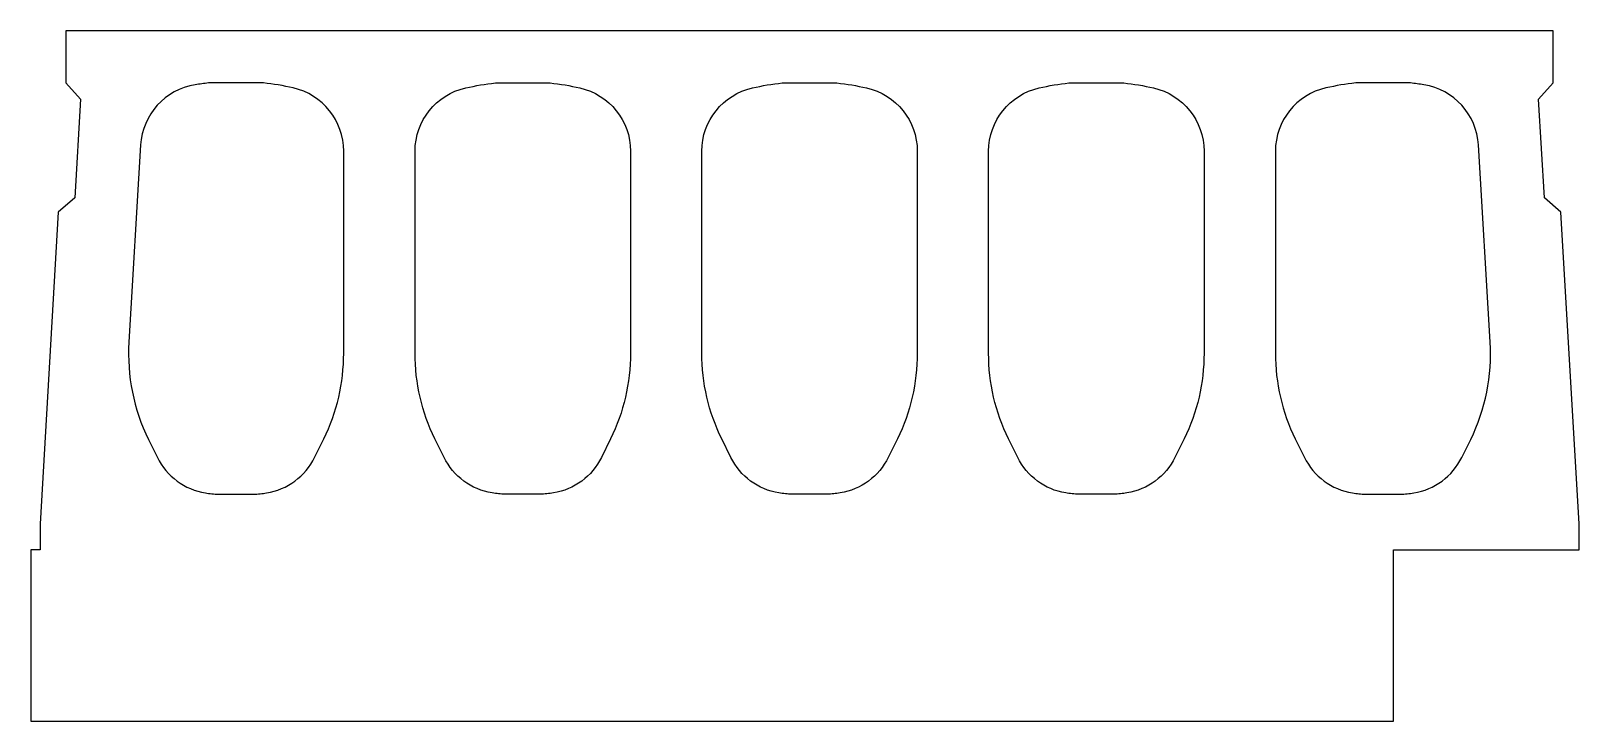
# Model space of a CAD drawing. Header units: millimetres. Extents: x 0 to 1193, y 0 to 532.
import ezdxf

# ---------------------------------------------------------------- set-up
doc = ezdxf.new("R2010")
doc.units = ezdxf.units.MM

msp = doc.modelspace()

# ---------------------------------------------------------------- linework, layer by layer
msp.add_lwpolyline([(1050, 132), (1193, 132), (1193, 152), (1179, 392.2), (1166.3, 403.4), (1161.7, 479.3), (1173, 492), (1173, 532), (27, 532), (27, 492), (38.3, 479.3), (33.7, 403.4), (21, 392.2), (7, 152), (7, 132), (0, 132), (0, 0), (1050, 0), (1050, 132)])
for points in [[(136.9, 491.9, 0.013036), (126.6, 490.5, 0.351929), (84.5, 444.1), (75.5, 292.1, 0.129692), (90.5, 217.1), (97.4, 203.2, 0.243738), (134.4, 175.9, 0.00853), (139.4, 175.2, 0.031039), (141.9, 175), (174.1, 175, 0.031039), (176.6, 175.2, 0.00853), (181.6, 175.9, 0.243738), (218.6, 203.2), (225.7, 217.5, 0.114562), (241, 283.6), (241, 439.3, 0.350641), (202, 488.1, 0.029097), (179.1, 491.9, 0.026371), (176.9, 492), (139.1, 492, 0.026371)], [(400.1, 491.9, -0.029097), (423, 488.1, -0.350641), (462, 439.3), (462, 283.6, -0.114562), (446.7, 217.5), (439.6, 203.2, -0.243738), (402.6, 175.9, -0.00853), (397.6, 175.2, -0.031039), (395.1, 175), (362.9, 175, -0.031039), (360.4, 175.2, -0.00853), (355.4, 175.9, -0.243738), (318.4, 203.2), (311.3, 217.5, -0.114562), (296, 283.6), (296, 439.3, -0.350641), (335, 488.1, -0.029097), (357.9, 491.9, -0.026371), (360.1, 492), (397.9, 492, -0.026371)], [(621.1, 491.9, -0.029097), (644, 488.1, -0.350641), (683, 439.3), (683, 283.6, -0.114562), (667.7, 217.5), (660.6, 203.2, -0.243738), (623.6, 175.9, -0.00853), (618.6, 175.2, -0.031039), (616.1, 175), (583.9, 175, -0.031039), (581.4, 175.2, -0.00853), (576.4, 175.9, -0.243738), (539.4, 203.2), (532.3, 217.5, -0.114562), (517, 283.6), (517, 439.3, -0.350641), (556, 488.1, -0.029097), (578.9, 491.9, -0.026371), (581.1, 492), (618.9, 492, -0.026371)], [(842.1, 491.9, -0.029097), (865, 488.1, -0.350641), (904, 439.3), (904, 283.6, -0.114562), (888.7, 217.5), (881.6, 203.2, -0.243738), (844.6, 175.9, -0.00853), (839.6, 175.2, -0.031039), (837.1, 175), (804.9, 175, -0.031039), (802.4, 175.2, -0.00853), (797.4, 175.9, -0.243738), (760.4, 203.2), (753.3, 217.5, -0.114562), (738, 283.6), (738, 439.3, -0.350641), (777, 488.1, -0.029097), (799.9, 491.9, -0.026371), (802.1, 492), (839.9, 492, -0.026371)], [(1020.9, 491.9, 0.029097), (998, 488.1, 0.350641), (959, 439.3), (959, 283.6, 0.114562), (974.3, 217.5), (981.4, 203.2, 0.243738), (1018.4, 175.9, 0.00853), (1023.4, 175.2, 0.031039), (1025.9, 175), (1058.1, 175, 0.031039), (1060.6, 175.2, 0.00853), (1065.6, 175.9, 0.243738), (1102.6, 203.2), (1109.5, 217.1, 0.129692), (1124.5, 292.1), (1115.5, 444.1, 0.351929), (1073.4, 490.5, 0.013036), (1063.1, 491.9, 0.026371), (1060.9, 492), (1023.1, 492, 0.026371)]]:
    msp.add_lwpolyline(points, format="xyb", close=True)
for points in [[(140, 0)], [(324, 0)], [(508, 0)], [(692, 0)], [(876, 0)]]:
    msp.add_lwpolyline(points, close=True)

doc.saveas('drawing.dxf')
